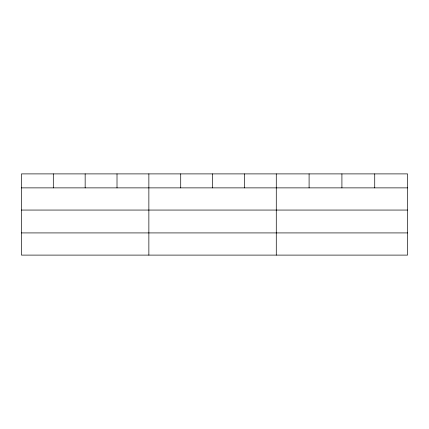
<?xml version="1.0" encoding="UTF-8"?>
<svg xmlns="http://www.w3.org/2000/svg" width="429" height="429" viewBox="0 0 429 429"><rect width="100%" height="100%" fill="white"/><g stroke="black" fill="none" stroke-linecap="round" stroke-linejoin="round"><path stroke-width="0.64" d="M407.55 210.06L407.55 173.895L21.45 173.895L21.45 255.105L407.55 255.105L407.55 210.06L21.45 210.06M21.45 187.875L407.55 187.875M21.45 232.92L407.55 232.92M374.731 173.895L374.731 187.875M341.913 173.895L341.913 187.875M309.094 173.895L309.094 187.875M276.276 173.895L276.276 255.105M244.423 173.895L244.423 187.875M212.569 173.895L212.569 187.875M180.716 173.895L180.716 187.875M148.863 173.895L148.863 255.105M117.01 173.895L117.01 187.875M85.157 173.895L85.157 187.875M53.303 173.895L53.303 187.875"/></g></svg>
